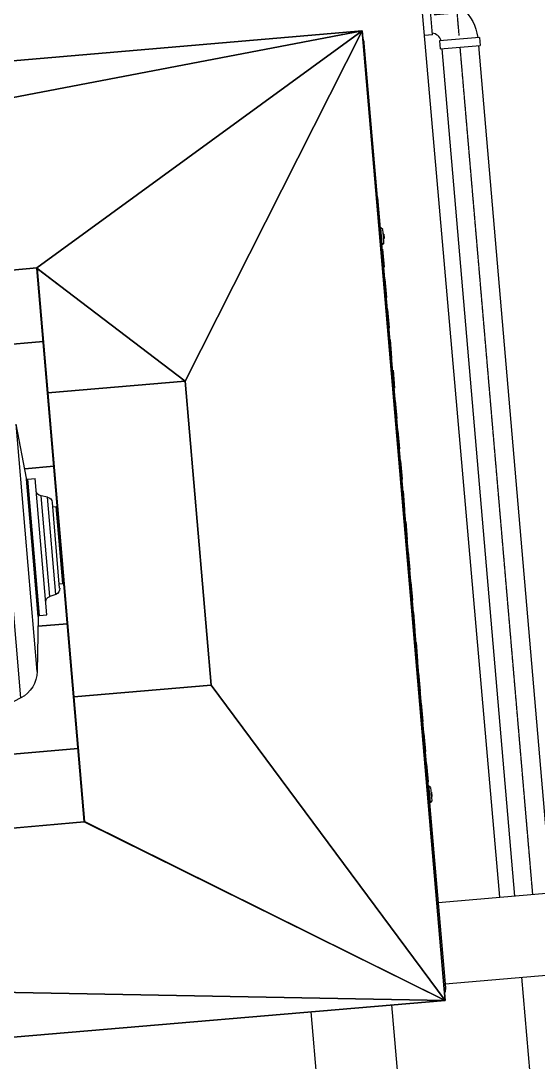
# Model space of a CAD drawing. Header units: millimetres. Extents: x 238021 to 250605, y -32596 to -9848.
# Drawn here: x 244855 to 245705, y -22873 to -21160 of the extents above; entities that cross this region are included whole.
import ezdxf

# ---------------------------------------------------------------- set-up
doc = ezdxf.new("R2010")
doc.units = ezdxf.units.MM
doc.header["$MEASUREMENT"] = 0
doc.linetypes.add('CENTER2', pattern=[1.125, 0.75, -0.125, 0.125, -0.125])
for name, color, linetype in [('Plan-300-FA-D4-234', 50, 'Continuous'), ('Plan-A-FLOR', 192, 'Continuous'), ('Plan-CENTER', 1, 'CENTER2'), ('Plan-RE', 5, 'Continuous'), ('Plan-S-BEAM', 12, 'Continuous'), ('Plan-S-COLS', 52, 'Continuous')]:
    doc.layers.add(name, color=color, linetype=linetype)
doc.layers.add('Plan-UCD756', color=7, linetype='Continuous', true_color=0xe7f0ff)

# ---------------------------------------------------------------- blocks, each defined once
blk = doc.blocks.new('*U360')
at = {"layer": 'Plan-S-COLS', "color": 0, "linetype": 'ByBlock', "lineweight": -2}
for p, q in [((245306.2, -20926.6), (245494.3, -20910.1)), ((245494.3, -20910.1), (245494.3, -20910.1)), ((244498.1, -20997.3), (245260.9, -20930.5)), ((244520.5, -21253.2), (244498.1, -20997.3))]:
    blk.add_line(p, q, dxfattribs=at)
blk = doc.blocks.new('*U361')
at = {"layer": 'Plan-A-FLOR', "color": 0, "linetype": 'ByBlock', "lineweight": -2}
for p, q in [((245494.4, -20910.1), (245306.2, -20926.6)), ((245642.4, -22601.9), (245494.4, -20910.1)), ((245266.3, -20930.1), (244498.2, -20997.3)), ((244498.2, -20997.3), (244520.6, -21253.2))]:
    blk.add_line(p, q, dxfattribs=at)
blk = doc.blocks.new('*U367')
at = {"layer": 'Plan-CENTER'}
for p in [(245534.3, -21149.7), (245575.5, -21184.4)]:
    blk.add_line(p, (245572.3, -21146.4), dxfattribs=at)
at = {"layer": 'Plan-RE', "color": 0, "linetype": 'ByBlock', "lineweight": -2}
for p, q in [((245525.9, -21117.4), (245512.6, -21118.5)), ((245528.7, -21150.2), (245525.9, -21117.4)), ((245531.5, -21183), (245528.7, -21150.2)), ((245531.5, -21183), (245518.3, -21184.1)), ((245576, -21190), (245543.2, -21192.8)), ((245608.8, -21187.2), (245576, -21190)), ((245608.8, -21187.2), (245609.9, -21200.6)), ((245543.2, -21192.8), (245544.3, -21206.2)), ((245544.3, -21206.2), (245577.1, -21203.4)), ((245577.1, -21203.4), (245609.9, -21200.6))]:
    blk.add_line(p, q, dxfattribs=at)
at = {"layer": 'Plan-RE', "color": 0, "linetype": 'ByBlock', "lineweight": -2, "extrusion": (0, 0, -1)}
blk.add_arc((-245529.9, -21196.7), 76.6, 91.3849, 173.0561, dxfattribs=at)
at = {"layer": 'Plan-RE', "color": 0, "linetype": 'ByBlock', "lineweight": -2}
blk.add_arc((245529.9, -21196.7), 16.3, 14.5665, 85.2208, dxfattribs=at)
blk = doc.blocks.new('*U368')
at = {"layer": 'Plan-CENTER'}
blk.add_line((244518.8, -21234.4), (244193.9, -21262.2), dxfattribs=at)
at = {"layer": 'Plan-RE', "color": 0, "linetype": 'ByBlock', "lineweight": -2}
for p, q in [((245525.9, -21117.9), (245531.5, -21117.4)), ((245531.5, -21117.4), (245534.1, -21147.5)), ((245534.1, -21147.5), (245534.2, -21149)), ((244191.3, -21232.2), (244516.2, -21204.4))]:
    blk.add_line(p, q, dxfattribs=at)
blk = doc.blocks.new('*U369')
at = {"layer": 'Plan-UCD756', "color": 0, "linetype": 'ByBlock', "lineweight": -2}
for p, q in [((243565.6, -21335), (245416.1, -21176.5)), ((245416.1, -21176.5), (243565.6, -21335)), ((245416.1, -21176.5), (244640.5, -21242.9)), ((244640.5, -21242.9), (245416.1, -21176.5)), ((244647.4, -21323.5), (245416.1, -21176.5)), ((245416.1, -21176.5), (244647.4, -21323.5)), ((245416.1, -21176.5), (244881.2, -21566.6)), ((244881.2, -21566.6), (245416.1, -21176.5)), ((245416.1, -21176.5), (245125.1, -21752.9)), ((245125.1, -21752.9), (245416.1, -21176.5)), ((245416.1, -21176.5), (245552.6, -22771.5)), ((245552.6, -22771.5), (245416.1, -21176.5)), ((245552.6, -22771.5), (245416.1, -21176.5)), ((245416.1, -21176.5), (245552.6, -22771.5)), ((245441.2, -21450.8), (245419.5, -21196.7)), ((245441.4, -21450.8), (245439.6, -21450.9)), ((245439.6, -21450.9), (245441.4, -21450.8)), ((245439.6, -21450.9), (245441.2, -21450.8)), ((245531, -22496.9), (245441.4, -21450.8)), ((245441.4, -21450.8), (245531, -22496.9)), ((245445.7, -21500.9), (245446.7, -21500.8)), ((245447.9, -21514.8), (245446.7, -21500.8)), ((245450, -21503.5), (245446.7, -21500.8)), ((245449.1, -21528.8), (245447.9, -21514.8)), ((245450.9, -21514.5), (245450, -21503.5)), ((245451.6, -21511), (245450.6, -21511)), ((245450.6, -21511), (245451.6, -21511)), ((245451.9, -21525.5), (245450.9, -21514.5)), ((245452.2, -21517.9), (245451.2, -21518)), ((245451.2, -21518), (245452.2, -21517.9)), ((245451.6, -21511), (245452.2, -21517.9)), ((245452.2, -21517.9), (245451.6, -21511)), ((245448.1, -21528.9), (245449.1, -21528.8)), ((245451.9, -21525.5), (245449.1, -21528.8)), ((245449.7, -21535.4), (245452.3, -21565.3)), ((243965.3, -21645), (244881.2, -21566.6)), ((244881.2, -21566.6), (243965.3, -21645)), ((244881.2, -21566.6), (244881.9, -21567.4)), ((244881.2, -21566.6), (245125.1, -21752.9)), ((244881.2, -21566.6), (244881.3, -21567.4)), ((244881.9, -21567.4), (244881.2, -21566.6)), ((244881.3, -21567.4), (244881.2, -21566.6)), ((244881.9, -21567.4), (244881.3, -21567.4)), ((244881.3, -21567.4), (244959.2, -22477.2)), ((244881.3, -21567.4), (244881.9, -21567.4)), ((244959.2, -22477.2), (244881.3, -21567.4)), ((244899.4, -21772.3), (244881.9, -21567.4)), ((244881.9, -21567.4), (245125.1, -21752.9)), ((244881.9, -21567.4), (244899.4, -21772.3)), ((245125.1, -21752.9), (244881.9, -21567.4)), ((245456.5, -21615.1), (245454, -21585.2)), ((245460.8, -21664.9), (245458.2, -21635)), ((244891.6, -21687.5), (243965.8, -21766.8)), ((243965.8, -21766.8), (244891.6, -21687.5)), ((245465, -21714.7), (245462.5, -21684.8)), ((245466.8, -21734.6), (245469.3, -21764.5)), ((245125.1, -21752.9), (244899.4, -21772.3)), ((244899.4, -21772.3), (245125.1, -21752.9)), ((245125.1, -21752.9), (245167.9, -22253)), ((245167.9, -22253), (245125.1, -21752.9)), ((244899.4, -21772.3), (244942.2, -22272.3)), ((244942.2, -22272.3), (244899.4, -21772.3)), ((244855, -22274), (244813.2, -21785.4)), ((245473.6, -21814.4), (245471, -21784.5)), ((244882, -22230.5), (244847.2, -21823.6)), ((244864.2, -21912.4), (244847.2, -21823.6)), ((245477.8, -21864.2), (245475.3, -21834.3)), ((244909.1, -21892.8), (244861.3, -21896.9)), ((244861.3, -21896.9), (244909.1, -21892.8)), ((245482.1, -21914), (245479.5, -21884.1)), ((244883.7, -22140.1), (244864.2, -21912.4)), ((244864.5, -21914.2), (244864.2, -21912.4)), ((244864.5, -21914.2), (244866.5, -21914)), ((244883.7, -22138.4), (244864.5, -21914.2)), ((244885.6, -22138.2), (244866.4, -21914)), ((244866.5, -21914), (244878.3, -21913)), ((244885.7, -22138.2), (244866.5, -21914)), ((244897.5, -22137.2), (244878.3, -21913)), ((244902.4, -22107.2), (244888.2, -21941.7)), ((244898.6, -21943.6), (244888.2, -21941.7)), ((244912.3, -22103.6), (244898.6, -21943.6)), ((245486.4, -21963.8), (245483.8, -21933.9)), ((244918.8, -22093.3), (244906.8, -21952.6)), ((244907.4, -21959.6), (244913.3, -21959.1)), ((244924.1, -22085.8), (244913.3, -21959.1)), ((245490.6, -22013.6), (245488.1, -21983.7)), ((245494.9, -22063.4), (245492.3, -22033.6)), ((245499.2, -22113.3), (245496.6, -22083.4)), ((244918.2, -22086.3), (244924.1, -22085.8)), ((244912.3, -22103.6), (244902.4, -22107.2)), ((245503.4, -22163.1), (245500.9, -22133.2)), ((244883.7, -22140.1), (244882, -22230.5)), ((244931.3, -22151.8), (244883.4, -22155.9)), ((244883.4, -22155.9), (244931.3, -22151.8)), ((244883.7, -22138.4), (244885.7, -22138.2)), ((244883.7, -22138.4), (244883.7, -22140.1)), ((244885.7, -22138.2), (244897.5, -22137.2)), ((245507.7, -22212.9), (245505.1, -22183)), ((245512, -22262.7), (245509.4, -22232.8)), ((244942.2, -22272.3), (245167.9, -22253)), ((245167.9, -22253), (244942.2, -22272.3)), ((245167.9, -22253), (245552.6, -22771.5)), ((245552.6, -22771.5), (245167.9, -22253)), ((244855, -22274), (244843.7, -22279.8)), ((244959.7, -22477.2), (244942.2, -22272.3)), ((244942.2, -22272.3), (244959.7, -22477.2)), ((245516.2, -22312.5), (245513.7, -22282.6)), ((245520.5, -22362.3), (245517.9, -22332.5)), ((244948.9, -22357.1), (244023.2, -22436.4)), ((244023.2, -22436.4), (244948.9, -22357.1)), ((245524.8, -22412.2), (245522.2, -22382.3)), ((245525.3, -22418.8), (245524.3, -22418.8)), ((245525.3, -22418.8), (245526.5, -22432.8)), ((245528.6, -22421.5), (245525.3, -22418.8)), ((245528.6, -22421.5), (245529.5, -22432.5)), ((245526.5, -22432.8), (245527.7, -22446.7)), ((245529.2, -22429), (245530.2, -22428.9)), ((245530.2, -22428.9), (245529.2, -22429)), ((245529.5, -22432.5), (245530.5, -22443.5)), ((245529.8, -22436), (245530.8, -22435.9)), ((245530.8, -22435.9), (245529.8, -22436)), ((245530.2, -22428.9), (245530.8, -22435.9)), ((245530.8, -22435.9), (245530.2, -22428.9)), ((245527.7, -22446.7), (245526.7, -22446.8)), ((245530.5, -22443.5), (245527.7, -22446.7)), ((244959.2, -22477.2), (244959.7, -22477.2)), ((244959.7, -22477.2), (244959.2, -22477.2)), ((244959.2, -22477.2), (244959.2, -22478)), ((244959.2, -22478), (244959.2, -22477.2)), ((244959.7, -22477.2), (245552.6, -22771.5)), ((245552.6, -22771.5), (244959.7, -22477.2)), ((244959.2, -22478), (244043.3, -22556.4)), ((244043.3, -22556.4), (244959.2, -22478)), ((245552.6, -22771.5), (244959.2, -22478)), ((244959.2, -22478), (245552.6, -22771.5)), ((245529.1, -22497.1), (245531, -22496.9)), ((245531, -22496.9), (245529.1, -22497.1)), ((245531, -22496.9), (245552.8, -22751)), ((244770.1, -22757.4), (245552.6, -22771.5)), ((245552.6, -22771.5), (244770.1, -22757.4)), ((245552.6, -22771.5), (243702.2, -22929.9)), ((243702.2, -22929.9), (245552.6, -22771.5)), ((244777, -22837.9), (245552.6, -22771.5)), ((245552.6, -22771.5), (244777, -22837.9))]:
    blk.add_line(p, q, dxfattribs=at)
blk.add_arc((245399.5, -21198.4), 20, 4.8936, 28.5644, dxfattribs=at)
at = {"layer": 'Plan-UCD756', "color": 0, "linetype": 'ByBlock', "lineweight": -2, "extrusion": (0, 0, -1)}
for centre, radius, start, end in [((-244890, -21931.9), 10, 280.1063, 355.1064), ((-244896.8, -21953.4), 10, 100.1063, 175.1064), ((-244908.9, -22094.2), 10, 175.1064, 250.1064), ((-244905.8, -22116.6), 10, 355.1064, 70.1064), ((-244832, -22229.6), 50, 181.1063, 242.6057), ((-245532.8, -22752.7), 20, 175.1064, 200.2769)]:
    blk.add_arc(centre, radius, start, end, dxfattribs=at)
blk = doc.blocks.new('*U370')
at = {"layer": 'Plan-CENTER'}
blk.add_line((245696.5, -22597.3), (245577.1, -21203.4), dxfattribs=at)
at = {"layer": 'Plan-RE', "color": 0, "linetype": 'ByBlock', "lineweight": -2}
for p, q in [((245547.1, -21206), (245666.4, -22599.9)), ((245607.2, -21200.8), (245726.5, -22594.7)), ((245677.9, -22733.4), (245691.4, -22892.2))]:
    blk.add_line(p, q, dxfattribs=at)
blk = doc.blocks.new('*U379')
at = {"layer": 'Plan-S-BEAM', "color": 0, "linetype": 'ByBlock', "lineweight": -2}
for p, q in [((245540.8, -22610.6), (246480.8, -22530.1)), ((245552.2, -22744.1), (246492.3, -22663.6))]:
    blk.add_line(p, q, dxfattribs=at)
blk = doc.blocks.new('*U384')
at = {"layer": 'Plan-S-BEAM', "color": 0, "linetype": 'ByBlock', "lineweight": -2}
for p, q in [((245464.4, -22779.1), (245544.4, -23712.5)), ((245331.9, -22790.4), (245411.9, -23723.8))]:
    blk.add_line(p, q, dxfattribs=at)
blk = doc.blocks.new('*U414')
at = {"layer": 'Plan-300-FA-D4-234', "color": 0, "linetype": 'ByBlock', "lineweight": -2}
for p, q in [((246696.2, -22806.1), (247290.9, -22755.2)), ((247290.9, -22755.2), (247300.2, -22864.4)), ((246566, -22817.3), (246580.6, -22816)), ((245475.7, -22910.6), (246505.9, -22822.4)), ((247300.2, -22864.4), (247309.6, -22973.5)), ((245253.3, -22929.7), (245343.2, -22922)), ((245262.6, -23038.8), (245253.3, -22929.7)), ((246714.9, -23024.4), (247309.6, -22973.5)), ((245271.9, -23148), (245262.6, -23038.8)), ((245494.4, -23128.9), (246524.5, -23040.7)), ((246584.7, -23035.6), (246599.3, -23034.3)), ((245271.9, -23148), (245361.9, -23140.3))]:
    blk.add_line(p, q, dxfattribs=at)
at = {"layer": 'Plan-CENTER'}
for p, q in [((247300.2, -22864.4), (246705.5, -22915.3)), ((246515.2, -22931.6), (245485, -23019.8)), ((246589.9, -22925.2), (246575.3, -22926.4)), ((245352.5, -23031.1), (245262.6, -23038.8))]:
    blk.add_line(p, q, dxfattribs=at)

msp = doc.modelspace()

# ---------------------------------------------------------------- block references
at = {"layer": 'Plan-300-FA-D4-234'}
msp.add_blockref('*U414', (0, 0), dxfattribs=at)
at = {"layer": 'Plan-A-FLOR'}
msp.add_blockref('*U361', (0, 0), dxfattribs=at)
at = {"layer": 'Plan-RE'}
for name in ['*U368', '*U367', '*U370']:
    msp.add_blockref(name, (0, 0), dxfattribs=at)
at = {"layer": 'Plan-S-BEAM'}
for name in ['*U379', '*U384']:
    msp.add_blockref(name, (0, 0), dxfattribs=at)
at = {"layer": 'Plan-S-COLS'}
msp.add_blockref('*U360', (0, 0), dxfattribs=at)
at = {"layer": 'Plan-UCD756'}
msp.add_blockref('*U369', (0, 0), dxfattribs=at)

doc.saveas('drawing.dxf')
